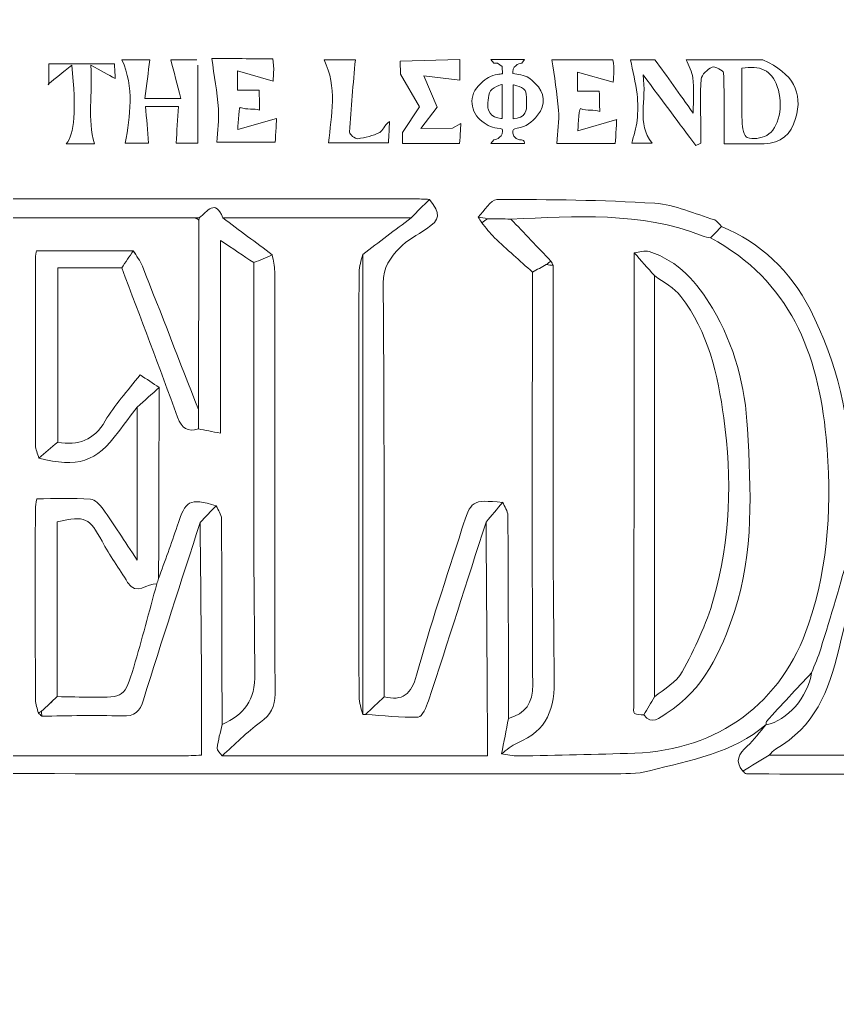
# Model space of a CAD drawing. Header units: inches. Extents: x 0 to 12, y 0 to 12.
# Drawn here: x 10.722 to 11.295, y 6.199 to 6.885 of the extents above; entities that cross this region are included whole.
import ezdxf

# ---------------------------------------------------------------- set-up
doc = ezdxf.new("R2010")
doc.units = ezdxf.units.IN
doc.header["$MEASUREMENT"] = 0

msp = doc.modelspace()

# ---------------------------------------------------------------- linework, layer by layer
at = {"color": 250, "lineweight": 0}
for centre, start, end in [((9.57798, 8.68603), 284.12606, 312.92928), ((12.17006, 8.68603), 227.07072, 255.87394)]:
    msp.add_arc(centre, 1.90288, start, end, dxfattribs=at)
at = {"color": 5, "lineweight": 0}
for centre, start, end in [((9.64553, 8.55978), 284.12606, 312.92928), ((12.108, 8.55978), 227.07072, 255.87394)]:
    msp.add_arc(centre, 1.80773, start, end, dxfattribs=at)
at = {"color": 1, "lineweight": 0}
for points, knots in [([(10.74224, 6.83981), (10.74224, 6.84425), (10.74224, 6.84868), (10.74224, 6.85397), (10.75748, 6.85397), (10.77228, 6.85397), (10.78818, 6.85397), (10.78835, 6.85096), (10.78854, 6.84752), (10.78875, 6.84376), (10.78365, 6.84653), (10.77893, 6.8491), (10.77164, 6.85306), (10.77288, 6.83263), (10.76914, 6.81508), (10.7741, 6.79802), (10.76969, 6.79802), (10.76223, 6.79802), (10.75434, 6.79802), (10.76018, 6.80457), (10.76146, 6.82148), (10.75825, 6.85307), (10.75179, 6.84788), (10.7469, 6.84394), (10.74201, 6.84001), (10.74201, 6.84001), (10.74224, 6.83981), (10.74224, 6.83981)], [0, 0, 0, 0, 1, 1, 1, 2, 2, 2, 3, 3, 3, 4, 4, 4, 5, 5, 5, 6, 6, 6, 7, 7, 7, 8, 8, 8, 9, 9, 9, 9]), ([(10.84665, 6.8532), (10.84665, 6.85209), (10.84665, 6.85099), (10.84665, 6.8499), (10.84665, 6.83165), (10.84665, 6.81522), (10.84665, 6.79847), (10.84205, 6.79847), (10.83567, 6.79847), (10.83143, 6.79847), (10.83199, 6.8068), (10.83254, 6.81509), (10.83316, 6.82422), (10.82524, 6.82422), (10.81855, 6.82422), (10.81008, 6.82422), (10.81073, 6.8156), (10.81135, 6.80728), (10.81203, 6.79833), (10.80736, 6.79833), (10.80029, 6.79833), (10.79577, 6.79833), (10.79923, 6.81776), (10.80221, 6.83734), (10.79347, 6.85697), (10.79998, 6.85697), (10.8065, 6.85697), (10.81302, 6.85697), (10.81191, 6.8481), (10.81079, 6.83922), (10.80961, 6.82978), (10.81838, 6.82978), (10.825, 6.82978), (10.83474, 6.82978), (10.83215, 6.83977), (10.82992, 6.84837), (10.82768, 6.85697), (10.83378, 6.85697), (10.83988, 6.85697), (10.84598, 6.85697)], [0, 0, 0, 0, 1, 1, 1, 2, 2, 2, 3, 3, 3, 4, 4, 4, 5, 5, 5, 6, 6, 6, 7, 7, 7, 8, 8, 8, 9, 9, 9, 10, 10, 10, 11, 11, 11, 12, 12, 12, 13, 13, 13, 13]), ([(10.89926, 6.8576), (10.90055, 6.85232), (10.8995, 6.84196), (10.8995, 6.84196), (10.8995, 6.84196), (10.8745, 6.84914), (10.8745, 6.84914), (10.8745, 6.84914), (10.87442, 6.83565), (10.87442, 6.83565), (10.87442, 6.83565), (10.88973, 6.83565), (10.88973, 6.83565), (10.88973, 6.83565), (10.89005, 6.82422), (10.89005, 6.82148), (10.88578, 6.82327), (10.88151, 6.8214), (10.87644, 6.82352), (10.87523, 6.82277), (10.87471, 6.80792), (10.87471, 6.80792), (10.87471, 6.80792), (10.90196, 6.81582), (10.90196, 6.81582), (10.90196, 6.81582), (10.90126, 6.804), (10.90096, 6.79904), (10.88588, 6.79904), (10.87175, 6.79904), (10.86005, 6.79904), (10.86048, 6.80701), (10.8617, 6.8148), (10.86112, 6.82244), (10.86023, 6.83428), (10.85811, 6.84602), (10.85651, 6.8578), (10.86955, 6.8578), (10.88622, 6.8576), (10.89926, 6.8576)], [0, 0, 0, 0, 1, 1, 1, 2, 2, 2, 3, 3, 3, 4, 4, 4, 5, 5, 5, 6, 6, 6, 7, 7, 7, 8, 8, 8, 9, 9, 9, 10, 10, 10, 11, 11, 11, 12, 12, 12, 13, 13, 13, 13]), ([(10.95722, 6.85697), (10.95575, 6.84003), (10.95412, 6.8231), (10.9531, 6.80614), (10.95301, 6.80463), (10.95709, 6.80133), (10.95891, 6.80156), (10.96419, 6.8022), (10.96963, 6.80359), (10.97436, 6.80597), (10.97658, 6.80709), (10.97732, 6.81115), (10.98121, 6.81355), (10.98098, 6.80882), (10.98074, 6.80409), (10.98046, 6.79856), (10.96578, 6.79856), (10.95176, 6.79856), (10.93845, 6.79856), (10.94023, 6.81791), (10.94479, 6.83774), (10.93522, 6.85697), (10.94255, 6.85697), (10.94988, 6.85697), (10.95722, 6.85697)], [0, 0, 0, 0, 1, 1, 1, 2, 2, 2, 3, 3, 3, 4, 4, 4, 5, 5, 5, 6, 6, 6, 7, 7, 7, 8, 8, 8, 8]), ([(11.00524, 6.84569), (11.00524, 6.84569), (11.01465, 6.82362), (11.01465, 6.82362), (11.01465, 6.82362), (11.00316, 6.80876), (11.00316, 6.80876), (11.00316, 6.80876), (11.02546, 6.8089), (11.02546, 6.8089), (11.02546, 6.8089), (11.0313, 6.81219), (11.0313, 6.81219), (11.0313, 6.81219), (11.0307, 6.8033), (11.03036, 6.79828), (11.01557, 6.79828), (10.99036, 6.79828), (10.99036, 6.79828), (10.99036, 6.79828), (10.9902, 6.80586), (10.9902, 6.80586), (10.9902, 6.80586), (11.00216, 6.8239), (11.00216, 6.8239), (11.00216, 6.8239), (10.98887, 6.84674), (10.98887, 6.84674), (10.98887, 6.84674), (10.98875, 6.85602), (10.98875, 6.85602), (10.98875, 6.85602), (11.03046, 6.85717), (11.03046, 6.85717), (11.03046, 6.85229), (11.03047, 6.84742), (11.03048, 6.84254), (11.03048, 6.84254), (11.00524, 6.84569), (11.00524, 6.84569)], [0, 0, 0, 0, 1, 1, 1, 2, 2, 2, 3, 3, 3, 4, 4, 4, 5, 5, 5, 6, 6, 6, 7, 7, 7, 8, 8, 8, 9, 9, 9, 10, 10, 10, 11, 11, 11, 12, 12, 12, 13, 13, 13, 13]), ([(11.07588, 6.85702), (11.07588, 6.85702), (11.07396, 6.85455), (11.07396, 6.85455), (11.07396, 6.85455), (11.06773, 6.85374), (11.06777, 6.84846), (11.06777, 6.84809), (11.06777, 6.84772), (11.06777, 6.84722), (11.06969, 6.84693), (11.07156, 6.8467), (11.0734, 6.84634), (11.07811, 6.84543), (11.07984, 6.84358), (11.08341, 6.84036), (11.09038, 6.83408), (11.09105, 6.82525), (11.08512, 6.81798), (11.08077, 6.81264), (11.07741, 6.81009), (11.07076, 6.80892), (11.06776, 6.80839), (11.06774, 6.80846), (11.06777, 6.80538), (11.0678, 6.80194), (11.07236, 6.80072), (11.07236, 6.80072), (11.07236, 6.80072), (11.07331, 6.8007), (11.07379, 6.8007), (11.07618, 6.8007), (11.07595, 6.79825), (11.07595, 6.79825), (11.07595, 6.79825), (11.05233, 6.79825), (11.05233, 6.79825), (11.05233, 6.79825), (11.05429, 6.8007), (11.05429, 6.8007), (11.05429, 6.8007), (11.06036, 6.80158), (11.06042, 6.80676), (11.06044, 6.80806), (11.06022, 6.80855), (11.0587, 6.8087), (11.05322, 6.80923), (11.05043, 6.81039), (11.0459, 6.81379), (11.0382, 6.81954), (11.03564, 6.8319), (11.04519, 6.84033), (11.04935, 6.844), (11.05184, 6.8457), (11.05721, 6.84662), (11.0582, 6.84679), (11.05919, 6.84689), (11.06046, 6.84706), (11.06036, 6.84876), (11.06011, 6.85216), (11.06011, 6.85216), (11.06011, 6.85216), (11.05688, 6.85446), (11.05688, 6.85446), (11.05688, 6.85446), (11.05431, 6.85455), (11.05431, 6.85455), (11.05431, 6.85455), (11.05227, 6.85702), (11.05227, 6.85702), (11.05227, 6.85702), (11.07588, 6.85702), (11.07588, 6.85702)], [0, 0, 0, 0, 1, 1, 1, 2, 2, 2, 3, 3, 3, 4, 4, 4, 5, 5, 5, 6, 6, 6, 7, 7, 7, 8, 8, 8, 9, 9, 9, 10, 10, 10, 11, 11, 11, 12, 12, 12, 13, 13, 13, 14, 14, 14, 15, 15, 15, 16, 16, 16, 17, 17, 17, 18, 18, 18, 19, 19, 19, 20, 20, 20, 21, 21, 21, 22, 22, 22, 23, 23, 23, 24, 24, 24, 24]), ([(11.13788, 6.85677), (11.13918, 6.85149), (11.13812, 6.84113), (11.13812, 6.84113), (11.13812, 6.84113), (11.11313, 6.84831), (11.11313, 6.84831), (11.11313, 6.84831), (11.11305, 6.83482), (11.11305, 6.83482), (11.11305, 6.83482), (11.12835, 6.83482), (11.12835, 6.83482), (11.12835, 6.83482), (11.12867, 6.82339), (11.12867, 6.82065), (11.12441, 6.82243), (11.12013, 6.82057), (11.11507, 6.82269), (11.11385, 6.82194), (11.11333, 6.80709), (11.11333, 6.80709), (11.11333, 6.80709), (11.14058, 6.81499), (11.14058, 6.81499), (11.14058, 6.81499), (11.13988, 6.80317), (11.13959, 6.79821), (11.12451, 6.79821), (11.11038, 6.79821), (11.09867, 6.79821), (11.0991, 6.80618), (11.10032, 6.81396), (11.09974, 6.82161), (11.09885, 6.83345), (11.09673, 6.84519), (11.09513, 6.85697), (11.10817, 6.85697), (11.12485, 6.85677), (11.13788, 6.85677)], [0, 0, 0, 0, 1, 1, 1, 2, 2, 2, 3, 3, 3, 4, 4, 4, 5, 5, 5, 6, 6, 6, 7, 7, 7, 8, 8, 8, 9, 9, 9, 10, 10, 10, 11, 11, 11, 12, 12, 12, 13, 13, 13, 13]), ([(11.24317, 6.85697), (11.26457, 6.84685), (11.27146, 6.83435), (11.26607, 6.8156), (11.26288, 6.80453), (11.25574, 6.79826), (11.24409, 6.79797), (11.23394, 6.79772), (11.22377, 6.79792), (11.21595, 6.79792), (11.21595, 6.81478), (11.21619, 6.83128), (11.21558, 6.84775), (11.21552, 6.84933), (11.20933, 6.85262), (11.20752, 6.85178), (11.20424, 6.85027), (11.20015, 6.84643), (11.19987, 6.84325), (11.19892, 6.83275), (11.19953, 6.82211), (11.19953, 6.81152), (11.19953, 6.80717), (11.19953, 6.80281), (11.19953, 6.79846), (11.1984, 6.79787), (11.19726, 6.79727), (11.19613, 6.79668), (11.18457, 6.81217), (11.173, 6.82767), (11.1591, 6.8463), (11.16181, 6.8282), (11.15437, 6.81245), (11.16535, 6.7983), (11.16048, 6.7983), (11.15489, 6.7983), (11.15112, 6.7983), (11.15242, 6.80366), (11.15429, 6.80899), (11.15488, 6.81446), (11.15554, 6.8205), (11.15561, 6.82673), (11.15487, 6.83275), (11.15388, 6.84089), (11.15187, 6.8489), (11.1503, 6.85697), (11.156, 6.85697), (11.1617, 6.85697), (11.16741, 6.85697), (11.17592, 6.8451), (11.18444, 6.83323), (11.19429, 6.81951), (11.19429, 6.82921), (11.19486, 6.83675), (11.19408, 6.84414), (11.19361, 6.84853), (11.19103, 6.8527), (11.1894, 6.85697), (11.20732, 6.85697), (11.22525, 6.85697), (11.24317, 6.85697)], [0, 0, 0, 0, 1, 1, 1, 2, 2, 2, 3, 3, 3, 4, 4, 4, 5, 5, 5, 6, 6, 6, 7, 7, 7, 8, 8, 8, 9, 9, 9, 10, 10, 10, 11, 11, 11, 12, 12, 12, 13, 13, 13, 14, 14, 14, 15, 15, 15, 16, 16, 16, 17, 17, 17, 18, 18, 18, 19, 19, 19, 20, 20, 20, 20]), ([(11.22838, 6.85104), (11.22838, 6.83835), (11.2281, 6.82589), (11.22854, 6.81345), (11.22868, 6.80951), (11.22985, 6.80309), (11.23212, 6.80229), (11.23608, 6.80089), (11.24188, 6.80181), (11.24582, 6.80386), (11.2546, 6.80843), (11.25772, 6.82498), (11.25326, 6.83816), (11.24934, 6.84976), (11.24097, 6.85306), (11.22838, 6.85104)], [0, 0, 0, 0, 1, 1, 1, 2, 2, 2, 3, 3, 3, 4, 4, 4, 5, 5, 5, 5]), ([(10.74201, 6.84001), (10.74201, 6.84001), (10.74172, 6.83925), (10.74172, 6.83925), (10.74172, 6.83925), (10.74224, 6.83981), (10.74224, 6.83981), (10.74224, 6.83981), (10.74201, 6.84001), (10.74201, 6.84001)], [0, 0, 0, 0, 1, 1, 1, 2, 2, 2, 3, 3, 3, 3]), ([(11.0603, 6.83963), (11.0603, 6.83963), (11.0526, 6.83767), (11.05129, 6.83367), (11.04999, 6.82967), (11.0501, 6.82292), (11.0501, 6.82292), (11.0501, 6.82292), (11.05121, 6.81969), (11.05295, 6.81797), (11.05469, 6.81626), (11.0603, 6.81562), (11.0603, 6.81562), (11.0603, 6.81562), (11.0603, 6.83963), (11.0603, 6.83963)], [0, 0, 0, 0, 1, 1, 1, 2, 2, 2, 3, 3, 3, 4, 4, 4, 5, 5, 5, 5]), ([(11.06792, 6.81557), (11.06827, 6.81557), (11.07294, 6.81604), (11.07495, 6.81786), (11.07695, 6.81967), (11.07733, 6.82296), (11.07733, 6.82296), (11.07733, 6.82296), (11.07763, 6.83024), (11.07688, 6.83407), (11.07614, 6.8379), (11.06791, 6.8394), (11.06791, 6.8394), (11.06791, 6.8394), (11.06792, 6.82661), (11.06792, 6.81557)], [0, 0, 0, 0, 1, 1, 1, 2, 2, 2, 3, 3, 3, 4, 4, 4, 5, 5, 5, 5])]:
    msp.add_open_spline(points, degree=3, knots=knots, dxfattribs=at)
at = {"color": 5, "lineweight": 0}
for points, knots in [([(11.00912, 6.75895), (11.00487, 6.75464), (11.00061, 6.75033), (10.99636, 6.74602), (10.95233, 6.74603), (10.90829, 6.74603), (10.86426, 6.74603), (10.85888, 6.75969), (10.85331, 6.75029), (10.84779, 6.74617), (10.84683, 6.74612), (10.84586, 6.74607), (10.8449, 6.74602), (10.77892, 6.74602), (10.71294, 6.74602), (10.64696, 6.74603), (10.64599, 6.74602), (10.64502, 6.74602), (10.64405, 6.74602), (10.64115, 6.74726), (10.63824, 6.74849), (10.63449, 6.75009), (10.63676, 6.75351), (10.63868, 6.75641), (10.64061, 6.75932), (10.75979, 6.75934), (10.87897, 6.75937), (10.99815, 6.75937), (11.0018, 6.75937), (11.00546, 6.7591), (11.00912, 6.75895)], [0, 0, 0, 0, 1, 1, 1, 2, 2, 2, 3, 3, 3, 4, 4, 4, 5, 5, 5, 6, 6, 6, 7, 7, 7, 8, 8, 8, 9, 9, 9, 10, 10, 10, 10]), ([(10.89895, 6.72001), (10.89463, 6.71821), (10.89032, 6.7164), (10.886, 6.7146), (10.87868, 6.71945), (10.87136, 6.72431), (10.86264, 6.73009), (10.86264, 6.68434), (10.86264, 6.64025), (10.86264, 6.59491), (10.85669, 6.59606), (10.85187, 6.59698), (10.84705, 6.59791), (10.84707, 6.60245), (10.84709, 6.60698), (10.84711, 6.61152), (10.84723, 6.65582), (10.84735, 6.70013), (10.84746, 6.74444), (10.84763, 6.745), (10.84774, 6.74558), (10.84779, 6.74617), (10.85331, 6.75029), (10.85888, 6.75969), (10.86426, 6.74603), (10.87582, 6.73736), (10.88738, 6.72869), (10.89895, 6.72001)], [0, 0, 0, 0, 1, 1, 1, 2, 2, 2, 3, 3, 3, 4, 4, 4, 5, 5, 5, 6, 6, 6, 7, 7, 7, 8, 8, 8, 9, 9, 9, 9]), ([(11.00912, 6.75895), (11.01732, 6.74903), (11.01684, 6.74473), (11.00705, 6.7382), (11.00064, 6.73392), (10.99348, 6.73028), (10.98825, 6.72482), (10.98191, 6.71819), (10.97659, 6.71158), (10.97669, 6.70008), (10.97761, 6.60338), (10.97732, 6.50667), (10.9774, 6.40997), (10.97304, 6.40584), (10.96867, 6.40172), (10.96431, 6.3976), (10.96367, 6.39759), (10.96302, 6.39757), (10.96238, 6.39754), (10.96238, 6.50513), (10.96238, 6.61273), (10.96238, 6.72033), (10.97371, 6.72889), (10.98503, 6.73746), (10.99636, 6.74602), (11.00061, 6.75033), (11.00487, 6.75464), (11.00912, 6.75895)], [0, 0, 0, 0, 1, 1, 1, 2, 2, 2, 3, 3, 3, 4, 4, 4, 5, 5, 5, 6, 6, 6, 7, 7, 7, 8, 8, 8, 9, 9, 9, 9]), ([(11.21402, 6.74002), (11.21151, 6.73733), (11.209, 6.73465), (11.20649, 6.73196), (11.20453, 6.73241), (11.20247, 6.73259), (11.20063, 6.73333), (11.15705, 6.75067), (11.11162, 6.74689), (11.06637, 6.74514), (11.06086, 6.74523), (11.05535, 6.74532), (11.04984, 6.7454), (11.04768, 6.7458), (11.04551, 6.7462), (11.04334, 6.7466), (11.04773, 6.75086), (11.0521, 6.75879), (11.0565, 6.7588), (11.09345, 6.75893), (11.13046, 6.7586), (11.1673, 6.75621), (11.18151, 6.75528), (11.19539, 6.74878), (11.20932, 6.74451), (11.21117, 6.74394), (11.21247, 6.74156), (11.21402, 6.74002)], [0, 0, 0, 0, 1, 1, 1, 2, 2, 2, 3, 3, 3, 4, 4, 4, 5, 5, 5, 6, 6, 6, 7, 7, 7, 8, 8, 8, 9, 9, 9, 9]), ([(10.64696, 6.74603), (10.71294, 6.74602), (10.77892, 6.74602), (10.8449, 6.74602), (10.84575, 6.74549), (10.84661, 6.74497), (10.84747, 6.74444), (10.84735, 6.70013), (10.84723, 6.65582), (10.84711, 6.61153), (10.83404, 6.64505), (10.82104, 6.67859), (10.80782, 6.71205), (10.80629, 6.71592), (10.80355, 6.71931), (10.80137, 6.72293), (10.779, 6.72293), (10.75663, 6.72293), (10.73348, 6.72293), (10.73329, 6.72161), (10.73275, 6.71968), (10.73275, 6.71775), (10.7327, 6.67401), (10.73266, 6.63026), (10.73281, 6.58652), (10.73282, 6.58351), (10.73435, 6.58052), (10.73518, 6.57751), (10.76221, 6.57034), (10.7755, 6.57474), (10.79094, 6.59584), (10.79526, 6.60173), (10.79977, 6.60748), (10.8042, 6.61329), (10.8042, 6.57845), (10.8042, 6.54361), (10.8042, 6.50587), (10.79508, 6.51957), (10.7879, 6.53079), (10.7802, 6.54164), (10.77807, 6.54465), (10.77452, 6.54844), (10.77141, 6.54864), (10.75902, 6.54944), (10.74654, 6.54897), (10.73365, 6.54897), (10.73319, 6.54563), (10.7327, 6.54369), (10.7327, 6.54175), (10.73265, 6.4971), (10.73262, 6.45244), (10.73275, 6.40779), (10.73276, 6.40471), (10.73411, 6.40163), (10.73484, 6.39855), (10.73564, 6.39785), (10.73643, 6.39714), (10.73723, 6.39644), (10.75596, 6.39655), (10.77471, 6.39729), (10.7934, 6.39652), (10.80265, 6.39614), (10.80601, 6.39962), (10.80858, 6.4079), (10.82149, 6.44947), (10.83501, 6.49085), (10.84831, 6.5323), (10.84865, 6.49572), (10.84904, 6.45914), (10.84931, 6.42256), (10.84943, 6.40514), (10.84933, 6.38773), (10.84933, 6.36911), (10.84398, 6.36886), (10.83967, 6.3685), (10.83535, 6.3685), (10.77759, 6.36846), (10.71982, 6.3685), (10.66206, 6.36842), (10.65723, 6.36841), (10.65241, 6.36761), (10.64758, 6.36717), (10.64759, 6.36717), (10.64687, 6.36811), (10.64687, 6.36811), (10.65182, 6.37282), (10.65614, 6.37857), (10.66185, 6.382), (10.67128, 6.38766), (10.67471, 6.39475), (10.67467, 6.40585), (10.67427, 6.50462), (10.67445, 6.60339), (10.67441, 6.70216), (10.67441, 6.70661), (10.67401, 6.71106), (10.6738, 6.71551), (10.66474, 6.72502), (10.65569, 6.73452), (10.64663, 6.74403), (10.64676, 6.74469), (10.64687, 6.74536), (10.64696, 6.74603)], [0, 0, 0, 0, 1, 1, 1, 2, 2, 2, 3, 3, 3, 4, 4, 4, 5, 5, 5, 6, 6, 6, 7, 7, 7, 8, 8, 8, 9, 9, 9, 10, 10, 10, 11, 11, 11, 12, 12, 12, 13, 13, 13, 14, 14, 14, 15, 15, 15, 16, 16, 16, 17, 17, 17, 18, 18, 18, 19, 19, 19, 20, 20, 20, 21, 21, 21, 22, 22, 22, 23, 23, 23, 24, 24, 24, 25, 25, 25, 26, 26, 26, 27, 27, 27, 28, 28, 28, 29, 29, 29, 30, 30, 30, 31, 31, 31, 32, 32, 32, 33, 33, 33, 34, 34, 34, 34]), ([(10.84779, 6.74617), (10.84774, 6.74558), (10.84763, 6.745), (10.84746, 6.74444), (10.84661, 6.74497), (10.84575, 6.74549), (10.8449, 6.74602), (10.84586, 6.74607), (10.84683, 6.74612), (10.84779, 6.74617)], [0, 0, 0, 0, 1, 1, 1, 2, 2, 2, 3, 3, 3, 3]), ([(10.96431, 6.3976), (10.97668, 6.3968), (10.98907, 6.3953), (11.00139, 6.39576), (11.00396, 6.39585), (11.00714, 6.40287), (11.00855, 6.40718), (11.02217, 6.4489), (11.03548, 6.49073), (11.04888, 6.53253), (11.04919, 6.48858), (11.04952, 6.44462), (11.04981, 6.40067), (11.04987, 6.39055), (11.04982, 6.38043), (11.04982, 6.3686), (10.9871, 6.3686), (10.92539, 6.3686), (10.86368, 6.3686), (10.87259, 6.37651), (10.88102, 6.38508), (10.89057, 6.39213), (10.89777, 6.39745), (10.90093, 6.40288), (10.90089, 6.41218), (10.90053, 6.51089), (10.9007, 6.6096), (10.90062, 6.70831), (10.90062, 6.71221), (10.89953, 6.71611), (10.89895, 6.72001), (10.88738, 6.72869), (10.87582, 6.73736), (10.86426, 6.74603), (10.90829, 6.74603), (10.95233, 6.74603), (10.99636, 6.74602), (10.98503, 6.73746), (10.97371, 6.72889), (10.96238, 6.72032), (10.96148, 6.71613), (10.9598, 6.71195), (10.95979, 6.70777), (10.95964, 6.60852), (10.95965, 6.50927), (10.95979, 6.41002), (10.9598, 6.40586), (10.96148, 6.4017), (10.96238, 6.39754), (10.96302, 6.39757), (10.96367, 6.39759), (10.96431, 6.3976)], [0, 0, 0, 0, 1, 1, 1, 2, 2, 2, 3, 3, 3, 4, 4, 4, 5, 5, 5, 6, 6, 6, 7, 7, 7, 8, 8, 8, 9, 9, 9, 10, 10, 10, 11, 11, 11, 12, 12, 12, 13, 13, 13, 14, 14, 14, 15, 15, 15, 16, 16, 16, 17, 17, 17, 17]), ([(11.04984, 6.7454), (11.04853, 6.74447), (11.04722, 6.74353), (11.0459, 6.7426), (11.04505, 6.74394), (11.0442, 6.74527), (11.04334, 6.7466), (11.04551, 6.7462), (11.04768, 6.7458), (11.04984, 6.7454)], [0, 0, 0, 0, 1, 1, 1, 2, 2, 2, 3, 3, 3, 3]), ([(11.04984, 6.7454), (11.05535, 6.74532), (11.06086, 6.74523), (11.06637, 6.74515), (11.07574, 6.73531), (11.08511, 6.72547), (11.09448, 6.71563), (11.09338, 6.71484), (11.09228, 6.71404), (11.09119, 6.71325), (11.08795, 6.71147), (11.08471, 6.70969), (11.08147, 6.70792), (11.07257, 6.71596), (11.06356, 6.72387), (11.05485, 6.73209), (11.05152, 6.73523), (11.04887, 6.73908), (11.0459, 6.7426), (11.04722, 6.74353), (11.04853, 6.74447), (11.04984, 6.7454)], [0, 0, 0, 0, 1, 1, 1, 2, 2, 2, 3, 3, 3, 4, 4, 4, 5, 5, 5, 6, 6, 6, 7, 7, 7, 7]), ([(11.09448, 6.71563), (11.08511, 6.72547), (11.07574, 6.73531), (11.06637, 6.74515), (11.11162, 6.74689), (11.15705, 6.75067), (11.20063, 6.73333), (11.20247, 6.73259), (11.20453, 6.73241), (11.20649, 6.73196), (11.26218, 6.7019), (11.28189, 6.65133), (11.28748, 6.59199), (11.29169, 6.54735), (11.28966, 6.50349), (11.27521, 6.46085), (11.2564, 6.40535), (11.21198, 6.37263), (11.15328, 6.37047), (11.12608, 6.36946), (11.09885, 6.369), (11.07163, 6.36849), (11.06768, 6.36841), (11.06371, 6.36942), (11.05974, 6.36993), (11.0634, 6.3725), (11.06674, 6.37586), (11.07078, 6.37751), (11.09212, 6.38624), (11.09716, 6.4016), (11.09681, 6.42426), (11.09533, 6.52034), (11.09609, 6.61646), (11.09603, 6.71257), (11.09552, 6.71359), (11.095, 6.71461), (11.09448, 6.71563)], [0, 0, 0, 0, 1, 1, 1, 2, 2, 2, 3, 3, 3, 4, 4, 4, 5, 5, 5, 6, 6, 6, 7, 7, 7, 8, 8, 8, 9, 9, 9, 10, 10, 10, 11, 11, 11, 12, 12, 12, 12]), ([(11.36106, 6.71498), (11.35186, 6.72568), (11.34267, 6.73638), (11.33346, 6.74708), (11.36241, 6.7473), (11.39136, 6.74752), (11.42031, 6.74774), (11.43402, 6.68844), (11.44774, 6.62914), (11.46145, 6.56984), (11.47361, 6.51726), (11.48545, 6.46461), (11.49828, 6.4122), (11.50012, 6.4047), (11.50605, 6.39775), (11.51136, 6.39166), (11.51792, 6.38413), (11.5258, 6.37776), (11.53548, 6.36867), (11.49133, 6.36867), (11.45009, 6.36867), (11.40884, 6.36867), (11.41458, 6.37528), (11.42088, 6.3815), (11.42587, 6.38863), (11.42877, 6.39278), (11.43169, 6.39874), (11.43095, 6.40329), (11.42676, 6.42932), (11.42157, 6.4552), (11.4164, 6.48106), (11.41584, 6.48387), (11.41331, 6.48628), (11.4117, 6.48887), (11.40996, 6.49096), (11.40825, 6.49482), (11.40646, 6.49486), (11.38737, 6.49529), (11.36825, 6.49545), (11.34917, 6.49473), (11.3463, 6.49462), (11.34195, 6.49), (11.34112, 6.48674), (11.33409, 6.45885), (11.32747, 6.43084), (11.32142, 6.40272), (11.32061, 6.39899), (11.32248, 6.3934), (11.32512, 6.39049), (11.33129, 6.38367), (11.33867, 6.37794), (11.3485, 6.36915), (11.31252, 6.36915), (11.28006, 6.36915), (11.24761, 6.36915), (11.24909, 6.37054), (11.25037, 6.37227), (11.25208, 6.37325), (11.27922, 6.38878), (11.28947, 6.41379), (11.29646, 6.44316), (11.3172, 6.53032), (11.34032, 6.61691), (11.36227, 6.70378), (11.36313, 6.7072), (11.36152, 6.71123), (11.36106, 6.71498)], [0, 0, 0, 0, 1, 1, 1, 2, 2, 2, 3, 3, 3, 4, 4, 4, 5, 5, 5, 6, 6, 6, 7, 7, 7, 8, 8, 8, 9, 9, 9, 10, 10, 10, 11, 11, 11, 12, 12, 12, 13, 13, 13, 14, 14, 14, 15, 15, 15, 16, 16, 16, 17, 17, 17, 18, 18, 18, 19, 19, 19, 20, 20, 20, 21, 21, 21, 22, 22, 22, 22]), ([(11.21402, 6.74002), (11.2418, 6.72818), (11.26205, 6.70928), (11.2762, 6.68188), (11.29556, 6.64437), (11.30438, 6.60504), (11.3044, 6.56334), (11.30441, 6.55462), (11.30299, 6.5459), (11.30223, 6.53717), (11.30282, 6.52884), (11.30552, 6.52), (11.30363, 6.51228), (11.29799, 6.48919), (11.29065, 6.46651), (11.28376, 6.44373), (11.28203, 6.43799), (11.27948, 6.43251), (11.27731, 6.4269), (11.26673, 6.41552), (11.25613, 6.40414), (11.24561, 6.39269), (11.24519, 6.39224), (11.24548, 6.39113), (11.24544, 6.39032), (11.24544, 6.39032), (11.24547, 6.39058), (11.24547, 6.39058), (11.22199, 6.37015), (11.19205, 6.36568), (11.16353, 6.35802), (11.15506, 6.35574), (11.14576, 6.35603), (11.13683, 6.35602), (10.98253, 6.35591), (10.82822, 6.3558), (10.67392, 6.35623), (10.66204, 6.35626), (10.65738, 6.35191), (10.65437, 6.3412), (10.6474, 6.31636), (10.63905, 6.29191), (10.63187, 6.26713), (10.62939, 6.25859), (10.62582, 6.25511), (10.61613, 6.25513), (10.49317, 6.25539), (10.37022, 6.25524), (10.24727, 6.25478), (10.23565, 6.25474), (10.23126, 6.25955), (10.23111, 6.27018), (10.23652, 6.26971), (10.24193, 6.26924), (10.24734, 6.26877), (10.25262, 6.26853), (10.25789, 6.26807), (10.26315, 6.26806), (10.35219, 6.26802), (10.44122, 6.26803), (10.53025, 6.26803), (10.55505, 6.26803), (10.57986, 6.26778), (10.60465, 6.26828), (10.60866, 6.26836), (10.61515, 6.27086), (10.61618, 6.27377), (10.62715, 6.30472), (10.63725, 6.33599), (10.64758, 6.36717), (10.65241, 6.36761), (10.65723, 6.36841), (10.66206, 6.36842), (10.71982, 6.3685), (10.77759, 6.36846), (10.83535, 6.3685), (10.83967, 6.3685), (10.84398, 6.36886), (10.84933, 6.36911), (10.84933, 6.38773), (10.84943, 6.40514), (10.84931, 6.42256), (10.84904, 6.45914), (10.84865, 6.49572), (10.84832, 6.5323), (10.8521, 6.53623), (10.85589, 6.54015), (10.85967, 6.54407), (10.86093, 6.54096), (10.86328, 6.53785), (10.8633, 6.53474), (10.8636, 6.48668), (10.86361, 6.43863), (10.86368, 6.39057), (10.86248, 6.38503), (10.86093, 6.37954), (10.86029, 6.37394), (10.8601, 6.37231), (10.86248, 6.37039), (10.86368, 6.3686), (10.92539, 6.3686), (10.9871, 6.3686), (11.04982, 6.3686), (11.04982, 6.38043), (11.04987, 6.39055), (11.04981, 6.40067), (11.04952, 6.44462), (11.04919, 6.48858), (11.04888, 6.53253), (11.05279, 6.53716), (11.05671, 6.54179), (11.06063, 6.54642), (11.06188, 6.54333), (11.06419, 6.54024), (11.06421, 6.53715), (11.06455, 6.48971), (11.06459, 6.44226), (11.0647, 6.39482), (11.06304, 6.38653), (11.06139, 6.37823), (11.05974, 6.36993), (11.06371, 6.36942), (11.06768, 6.36841), (11.07163, 6.36849), (11.09885, 6.369), (11.12608, 6.36946), (11.15328, 6.37047), (11.21198, 6.37263), (11.2564, 6.40535), (11.27521, 6.46085), (11.28966, 6.50349), (11.29169, 6.54735), (11.28748, 6.59199), (11.28189, 6.65133), (11.26218, 6.7019), (11.20649, 6.73196), (11.209, 6.73465), (11.21151, 6.73733), (11.21402, 6.74002)], [0, 0, 0, 0, 1, 1, 1, 2, 2, 2, 3, 3, 3, 4, 4, 4, 5, 5, 5, 6, 6, 6, 7, 7, 7, 8, 8, 8, 9, 9, 9, 10, 10, 10, 11, 11, 11, 12, 12, 12, 13, 13, 13, 14, 14, 14, 15, 15, 15, 16, 16, 16, 17, 17, 17, 18, 18, 18, 19, 19, 19, 20, 20, 20, 21, 21, 21, 22, 22, 22, 23, 23, 23, 24, 24, 24, 25, 25, 25, 26, 26, 26, 27, 27, 27, 28, 28, 28, 29, 29, 29, 30, 30, 30, 31, 31, 31, 32, 32, 32, 33, 33, 33, 34, 34, 34, 35, 35, 35, 36, 36, 36, 37, 37, 37, 38, 38, 38, 39, 39, 39, 40, 40, 40, 41, 41, 41, 42, 42, 42, 43, 43, 43, 44, 44, 44, 45, 45, 45, 46, 46, 46, 46]), ([(10.79334, 6.71095), (10.77878, 6.71095), (10.76422, 6.71095), (10.74836, 6.71095), (10.74836, 6.66959), (10.74836, 6.62914), (10.74836, 6.58868), (10.74397, 6.58496), (10.73957, 6.58124), (10.73518, 6.57751), (10.73435, 6.58052), (10.73282, 6.58351), (10.73281, 6.58652), (10.73266, 6.63026), (10.7327, 6.67401), (10.73275, 6.71775), (10.73275, 6.71968), (10.73329, 6.72161), (10.73348, 6.72293), (10.75663, 6.72293), (10.779, 6.72293), (10.80137, 6.72292), (10.79869, 6.71893), (10.79601, 6.71494), (10.79334, 6.71095)], [0, 0, 0, 0, 1, 1, 1, 2, 2, 2, 3, 3, 3, 4, 4, 4, 5, 5, 5, 6, 6, 6, 7, 7, 7, 8, 8, 8, 8]), ([(10.79334, 6.71095), (10.79601, 6.71494), (10.79869, 6.71893), (10.80137, 6.72292), (10.80355, 6.71931), (10.80629, 6.71592), (10.80782, 6.71205), (10.82104, 6.67859), (10.83404, 6.64505), (10.84711, 6.61153), (10.84709, 6.60698), (10.84707, 6.60245), (10.84705, 6.59791), (10.83935, 6.59557), (10.83532, 6.59839), (10.83252, 6.60607), (10.81976, 6.64114), (10.80645, 6.67601), (10.79334, 6.71095)], [0, 0, 0, 0, 1, 1, 1, 2, 2, 2, 3, 3, 3, 4, 4, 4, 5, 5, 5, 6, 6, 6, 6]), ([(10.86368, 6.39057), (10.87908, 6.3976), (10.88701, 6.40714), (10.88675, 6.42651), (10.88544, 6.52252), (10.88606, 6.61857), (10.886, 6.7146), (10.89032, 6.7164), (10.89463, 6.71821), (10.89895, 6.72001), (10.89953, 6.71611), (10.90062, 6.71221), (10.90062, 6.70831), (10.9007, 6.6096), (10.90053, 6.51089), (10.90089, 6.41218), (10.90093, 6.40288), (10.89777, 6.39745), (10.89057, 6.39213), (10.88102, 6.38508), (10.87259, 6.37651), (10.86368, 6.3686), (10.86248, 6.37039), (10.8601, 6.37231), (10.86029, 6.37394), (10.86093, 6.37954), (10.86248, 6.38503), (10.86368, 6.39057)], [0, 0, 0, 0, 1, 1, 1, 2, 2, 2, 3, 3, 3, 4, 4, 4, 5, 5, 5, 6, 6, 6, 7, 7, 7, 8, 8, 8, 9, 9, 9, 9]), ([(10.96238, 6.39754), (10.96148, 6.4017), (10.9598, 6.40586), (10.95979, 6.41002), (10.95965, 6.50927), (10.95964, 6.60852), (10.95979, 6.70777), (10.9598, 6.71195), (10.96148, 6.71613), (10.96238, 6.72032), (10.96238, 6.61273), (10.96238, 6.50513), (10.96238, 6.39754)], [0, 0, 0, 0, 1, 1, 1, 2, 2, 2, 3, 3, 3, 4, 4, 4, 4]), ([(11.15955, 6.39736), (11.16526, 6.38959), (11.17083, 6.39551), (11.17533, 6.39834), (11.20175, 6.41499), (11.21377, 6.44158), (11.22316, 6.46975), (11.23713, 6.51165), (11.23465, 6.55501), (11.23236, 6.59792), (11.23077, 6.62757), (11.22333, 6.65663), (11.20777, 6.68272), (11.19715, 6.70056), (11.18398, 6.71585), (11.16334, 6.72238), (11.16024, 6.72336), (11.15636, 6.72185), (11.15284, 6.72149), (11.15277, 6.61571), (11.1527, 6.50992), (11.15264, 6.40414), (11.15264, 6.40212), (11.15199, 6.39904), (11.153, 6.3983), (11.15457, 6.39715), (11.15731, 6.39759), (11.15955, 6.39736)], [0, 0, 0, 0, 1, 1, 1, 2, 2, 2, 3, 3, 3, 4, 4, 4, 5, 5, 5, 6, 6, 6, 7, 7, 7, 8, 8, 8, 9, 9, 9, 9]), ([(11.16713, 6.40985), (11.16461, 6.40569), (11.16208, 6.40153), (11.15955, 6.39736), (11.15731, 6.39759), (11.15457, 6.39715), (11.153, 6.3983), (11.15199, 6.39904), (11.15264, 6.40212), (11.15264, 6.40414), (11.1527, 6.50992), (11.15277, 6.61571), (11.15284, 6.72149), (11.15759, 6.71615), (11.16233, 6.7108), (11.16708, 6.70546), (11.1671, 6.60693), (11.16712, 6.50839), (11.16713, 6.40985)], [0, 0, 0, 0, 1, 1, 1, 2, 2, 2, 3, 3, 3, 4, 4, 4, 5, 5, 5, 6, 6, 6, 6]), ([(11.15284, 6.72149), (11.15636, 6.72185), (11.16024, 6.72336), (11.16334, 6.72238), (11.18398, 6.71585), (11.19715, 6.70056), (11.20777, 6.68272), (11.22333, 6.65663), (11.23077, 6.62757), (11.23236, 6.59792), (11.23465, 6.55501), (11.23713, 6.51165), (11.22316, 6.46975), (11.21377, 6.44158), (11.20175, 6.41499), (11.17533, 6.39834), (11.17083, 6.39551), (11.16526, 6.38959), (11.15955, 6.39736), (11.16208, 6.40153), (11.16461, 6.40569), (11.16713, 6.40985), (11.17377, 6.41563), (11.18268, 6.42017), (11.18657, 6.42742), (11.19534, 6.44375), (11.20347, 6.46089), (11.20856, 6.47865), (11.22049, 6.52022), (11.22154, 6.56295), (11.21569, 6.60562), (11.21153, 6.63594), (11.20482, 6.6659), (11.18565, 6.69094), (11.18103, 6.69698), (11.17335, 6.70068), (11.16708, 6.70546), (11.16233, 6.7108), (11.15759, 6.71615), (11.15284, 6.72149)], [0, 0, 0, 0, 1, 1, 1, 2, 2, 2, 3, 3, 3, 4, 4, 4, 5, 5, 5, 6, 6, 6, 7, 7, 7, 8, 8, 8, 9, 9, 9, 10, 10, 10, 11, 11, 11, 12, 12, 12, 13, 13, 13, 13]), ([(11.05974, 6.36993), (11.06139, 6.37823), (11.06304, 6.38653), (11.0647, 6.39482), (11.07654, 6.39837), (11.08173, 6.40512), (11.08165, 6.41866), (11.08108, 6.51508), (11.08141, 6.6115), (11.08147, 6.70792), (11.08471, 6.70969), (11.08795, 6.71147), (11.09118, 6.71325), (11.0928, 6.71302), (11.09441, 6.71279), (11.09603, 6.71257), (11.09609, 6.61646), (11.09533, 6.52034), (11.09681, 6.42426), (11.09716, 6.4016), (11.09212, 6.38624), (11.07078, 6.37751), (11.06674, 6.37586), (11.0634, 6.3725), (11.05974, 6.36993)], [0, 0, 0, 0, 1, 1, 1, 2, 2, 2, 3, 3, 3, 4, 4, 4, 5, 5, 5, 6, 6, 6, 7, 7, 7, 8, 8, 8, 8]), ([(11.09448, 6.71563), (11.095, 6.71461), (11.09552, 6.71359), (11.09603, 6.71257), (11.09441, 6.71279), (11.0928, 6.71302), (11.09118, 6.71325), (11.09228, 6.71404), (11.09338, 6.71484), (11.09448, 6.71563)], [0, 0, 0, 0, 1, 1, 1, 2, 2, 2, 3, 3, 3, 3]), ([(11.27731, 6.4269), (11.27948, 6.43251), (11.28203, 6.43799), (11.28376, 6.44373), (11.29065, 6.46651), (11.29799, 6.48919), (11.30363, 6.51228), (11.30552, 6.52), (11.30282, 6.52884), (11.30223, 6.53717), (11.3043, 6.54016), (11.30746, 6.54288), (11.30829, 6.54618), (11.32245, 6.60233), (11.33632, 6.65855), (11.35026, 6.71475), (11.35386, 6.71483), (11.35746, 6.7149), (11.36106, 6.71498), (11.36152, 6.71123), (11.36313, 6.7072), (11.36227, 6.70378), (11.34032, 6.61691), (11.3172, 6.53032), (11.29646, 6.44316), (11.28947, 6.41379), (11.27922, 6.38878), (11.25208, 6.37325), (11.25037, 6.37227), (11.24909, 6.37054), (11.24761, 6.36915), (11.2414, 6.3654), (11.23519, 6.36165), (11.22898, 6.3579), (11.22318, 6.36494), (11.22625, 6.36998), (11.23209, 6.37529), (11.23707, 6.37981), (11.24105, 6.38544), (11.24547, 6.39058), (11.24547, 6.39058), (11.24544, 6.39032), (11.24544, 6.39032), (11.26026, 6.39321), (11.27468, 6.40975), (11.27731, 6.4269)], [0, 0, 0, 0, 1, 1, 1, 2, 2, 2, 3, 3, 3, 4, 4, 4, 5, 5, 5, 6, 6, 6, 7, 7, 7, 8, 8, 8, 9, 9, 9, 10, 10, 10, 11, 11, 11, 12, 12, 12, 13, 13, 13, 14, 14, 14, 15, 15, 15, 15]), ([(10.73518, 6.57751), (10.73957, 6.58124), (10.74397, 6.58496), (10.74836, 6.58868), (10.7628, 6.58614), (10.77375, 6.58972), (10.78169, 6.60353), (10.78809, 6.61465), (10.7972, 6.62421), (10.80622, 6.6359), (10.8108, 6.63284), (10.81519, 6.62992), (10.81957, 6.62701), (10.81445, 6.62244), (10.80933, 6.61786), (10.8042, 6.61329), (10.79977, 6.60748), (10.79526, 6.60173), (10.79094, 6.59584), (10.7755, 6.57474), (10.76221, 6.57034), (10.73518, 6.57751)], [0, 0, 0, 0, 1, 1, 1, 2, 2, 2, 3, 3, 3, 4, 4, 4, 5, 5, 5, 6, 6, 6, 7, 7, 7, 7]), ([(10.81917, 6.49293), (10.81876, 6.49169), (10.81834, 6.49044), (10.81793, 6.48919), (10.81113, 6.49003), (10.80377, 6.48024), (10.79746, 6.49029), (10.79143, 6.49988), (10.7848, 6.50914), (10.77948, 6.51911), (10.77067, 6.5356), (10.76778, 6.53724), (10.74811, 6.53264), (10.74811, 6.49188), (10.74811, 6.451), (10.74811, 6.41012), (10.74438, 6.40668), (10.74064, 6.40324), (10.73691, 6.3998), (10.73619, 6.39944), (10.7355, 6.39903), (10.73484, 6.39855), (10.73411, 6.40163), (10.73276, 6.40471), (10.73275, 6.40779), (10.73262, 6.45244), (10.73265, 6.4971), (10.7327, 6.54175), (10.7327, 6.54369), (10.73319, 6.54563), (10.73365, 6.54897), (10.74654, 6.54897), (10.75902, 6.54944), (10.77141, 6.54864), (10.77452, 6.54844), (10.77807, 6.54465), (10.7802, 6.54164), (10.7879, 6.53079), (10.79508, 6.51957), (10.8042, 6.50587), (10.8042, 6.54361), (10.8042, 6.57845), (10.8042, 6.61329), (10.80933, 6.61786), (10.81445, 6.62244), (10.81957, 6.62701), (10.81943, 6.58232), (10.8193, 6.53763), (10.81917, 6.49293)], [0, 0, 0, 0, 1, 1, 1, 2, 2, 2, 3, 3, 3, 4, 4, 4, 5, 5, 5, 6, 6, 6, 7, 7, 7, 8, 8, 8, 9, 9, 9, 10, 10, 10, 11, 11, 11, 12, 12, 12, 13, 13, 13, 14, 14, 14, 15, 15, 15, 16, 16, 16, 16]), ([(10.81917, 6.49293), (10.82353, 6.5052), (10.82812, 6.51739), (10.83218, 6.52976), (10.83822, 6.5482), (10.84024, 6.54939), (10.85967, 6.54407), (10.85589, 6.54015), (10.8521, 6.53623), (10.84832, 6.5323), (10.83501, 6.49085), (10.82149, 6.44947), (10.80858, 6.4079), (10.80601, 6.39962), (10.80265, 6.39614), (10.7934, 6.39652), (10.77471, 6.39729), (10.75596, 6.39655), (10.73723, 6.39644), (10.73712, 6.39756), (10.73701, 6.39868), (10.7369, 6.3998), (10.74064, 6.40324), (10.74438, 6.40668), (10.74811, 6.41012), (10.75623, 6.40996), (10.76434, 6.4097), (10.77246, 6.40967), (10.79505, 6.40961), (10.79534, 6.40957), (10.80169, 6.43083), (10.80747, 6.45018), (10.81254, 6.46973), (10.81793, 6.48919), (10.81834, 6.49044), (10.81876, 6.49169), (10.81917, 6.49293)], [0, 0, 0, 0, 1, 1, 1, 2, 2, 2, 3, 3, 3, 4, 4, 4, 5, 5, 5, 6, 6, 6, 7, 7, 7, 8, 8, 8, 9, 9, 9, 10, 10, 10, 11, 11, 11, 12, 12, 12, 12]), ([(10.96431, 6.3976), (10.96867, 6.40172), (10.97304, 6.40584), (10.9774, 6.40997), (10.99049, 6.40688), (10.99638, 6.41158), (11.00011, 6.42522), (11.00955, 6.45972), (11.02117, 6.49362), (11.03202, 6.52773), (11.03855, 6.54824), (11.03864, 6.54821), (11.06063, 6.54641), (11.05671, 6.54179), (11.05279, 6.53716), (11.04888, 6.53253), (11.03548, 6.49073), (11.02217, 6.4489), (11.00855, 6.40718), (11.00714, 6.40287), (11.00396, 6.39585), (11.00139, 6.39576), (10.98907, 6.3953), (10.97668, 6.3968), (10.96431, 6.3976)], [0, 0, 0, 0, 1, 1, 1, 2, 2, 2, 3, 3, 3, 4, 4, 4, 5, 5, 5, 6, 6, 6, 7, 7, 7, 8, 8, 8, 8]), ([(11.22898, 6.3579), (11.23519, 6.36165), (11.2414, 6.3654), (11.24761, 6.36915), (11.28006, 6.36915), (11.31252, 6.36915), (11.3485, 6.36915), (11.33867, 6.37794), (11.33129, 6.38367), (11.32512, 6.39049), (11.32248, 6.3934), (11.32061, 6.39899), (11.32142, 6.40272), (11.32747, 6.43084), (11.33409, 6.45885), (11.34112, 6.48674), (11.34195, 6.49), (11.3463, 6.49462), (11.34917, 6.49473), (11.36825, 6.49545), (11.38737, 6.49529), (11.40646, 6.49486), (11.40825, 6.49482), (11.40996, 6.49096), (11.4117, 6.48888), (11.4084, 6.48628), (11.40511, 6.48369), (11.40182, 6.4811), (11.38603, 6.4811), (11.37025, 6.4811), (11.35393, 6.4811), (11.34759, 6.45469), (11.34084, 6.42923), (11.33589, 6.40342), (11.33498, 6.3987), (11.34056, 6.39181), (11.34465, 6.38727), (11.3497, 6.38168), (11.35671, 6.37788), (11.36207, 6.3725), (11.3639, 6.37066), (11.36449, 6.3659), (11.36345, 6.36337), (11.36221, 6.36033), (11.35865, 6.3561), (11.35605, 6.35607), (11.31461, 6.35563), (11.27316, 6.35577), (11.23171, 6.35588), (11.2308, 6.35589), (11.22989, 6.3572), (11.22898, 6.3579)], [0, 0, 0, 0, 1, 1, 1, 2, 2, 2, 3, 3, 3, 4, 4, 4, 5, 5, 5, 6, 6, 6, 7, 7, 7, 8, 8, 8, 9, 9, 9, 10, 10, 10, 11, 11, 11, 12, 12, 12, 13, 13, 13, 14, 14, 14, 15, 15, 15, 16, 16, 16, 17, 17, 17, 17]), ([(10.73484, 6.39855), (10.7355, 6.39903), (10.73619, 6.39944), (10.73691, 6.3998), (10.73701, 6.39868), (10.73712, 6.39756), (10.73723, 6.39644), (10.73643, 6.39714), (10.73564, 6.39785), (10.73484, 6.39855)], [0, 0, 0, 0, 1, 1, 1, 2, 2, 2, 3, 3, 3, 3]), ([(10.87676, 5.33617), (10.77403, 5.41262), (10.59369, 5.54684), (10.36852, 5.76625), (10.22265, 6.01562), (10.19045, 6.20046), (10.17459, 6.29832)], [0, 0, 0, 0, 0.0808468, 0.1419248, 0.197496, 0.2597021, 0.2597021, 0.2597021, 0.2597021]), ([(10.87676, 5.33617), (10.9795, 5.41262), (11.15984, 5.54684), (11.38501, 5.76625), (11.53088, 6.01562), (11.56308, 6.20046), (11.57894, 6.29832)], [0, 0, 0, 0, 0.0808468, 0.1419248, 0.197496, 0.2597021, 0.2597021, 0.2597021, 0.2597021])]:
    msp.add_open_spline(points, degree=3, knots=knots, dxfattribs=at)
at = {"color": 250, "lineweight": 0}
for points in [[(10.87402, 5.29276), (10.76588, 5.37323), (10.57604, 5.51451), (10.33903, 5.74548), (10.18547, 6.00797), (10.15158, 6.20254), (10.13488, 6.30555)], [(10.87402, 5.29276), (10.98216, 5.37323), (11.17199, 5.51451), (11.40901, 5.74548), (11.56256, 6.00797), (11.59645, 6.20254), (11.61315, 6.30555)]]:
    msp.add_open_spline(points, degree=3, knots=[0, 0, 0, 0, 0.0808468, 0.1419248, 0.197496, 0.2597021, 0.2597021, 0.2597021, 0.2597021], dxfattribs=at)

doc.saveas('drawing.dxf')
